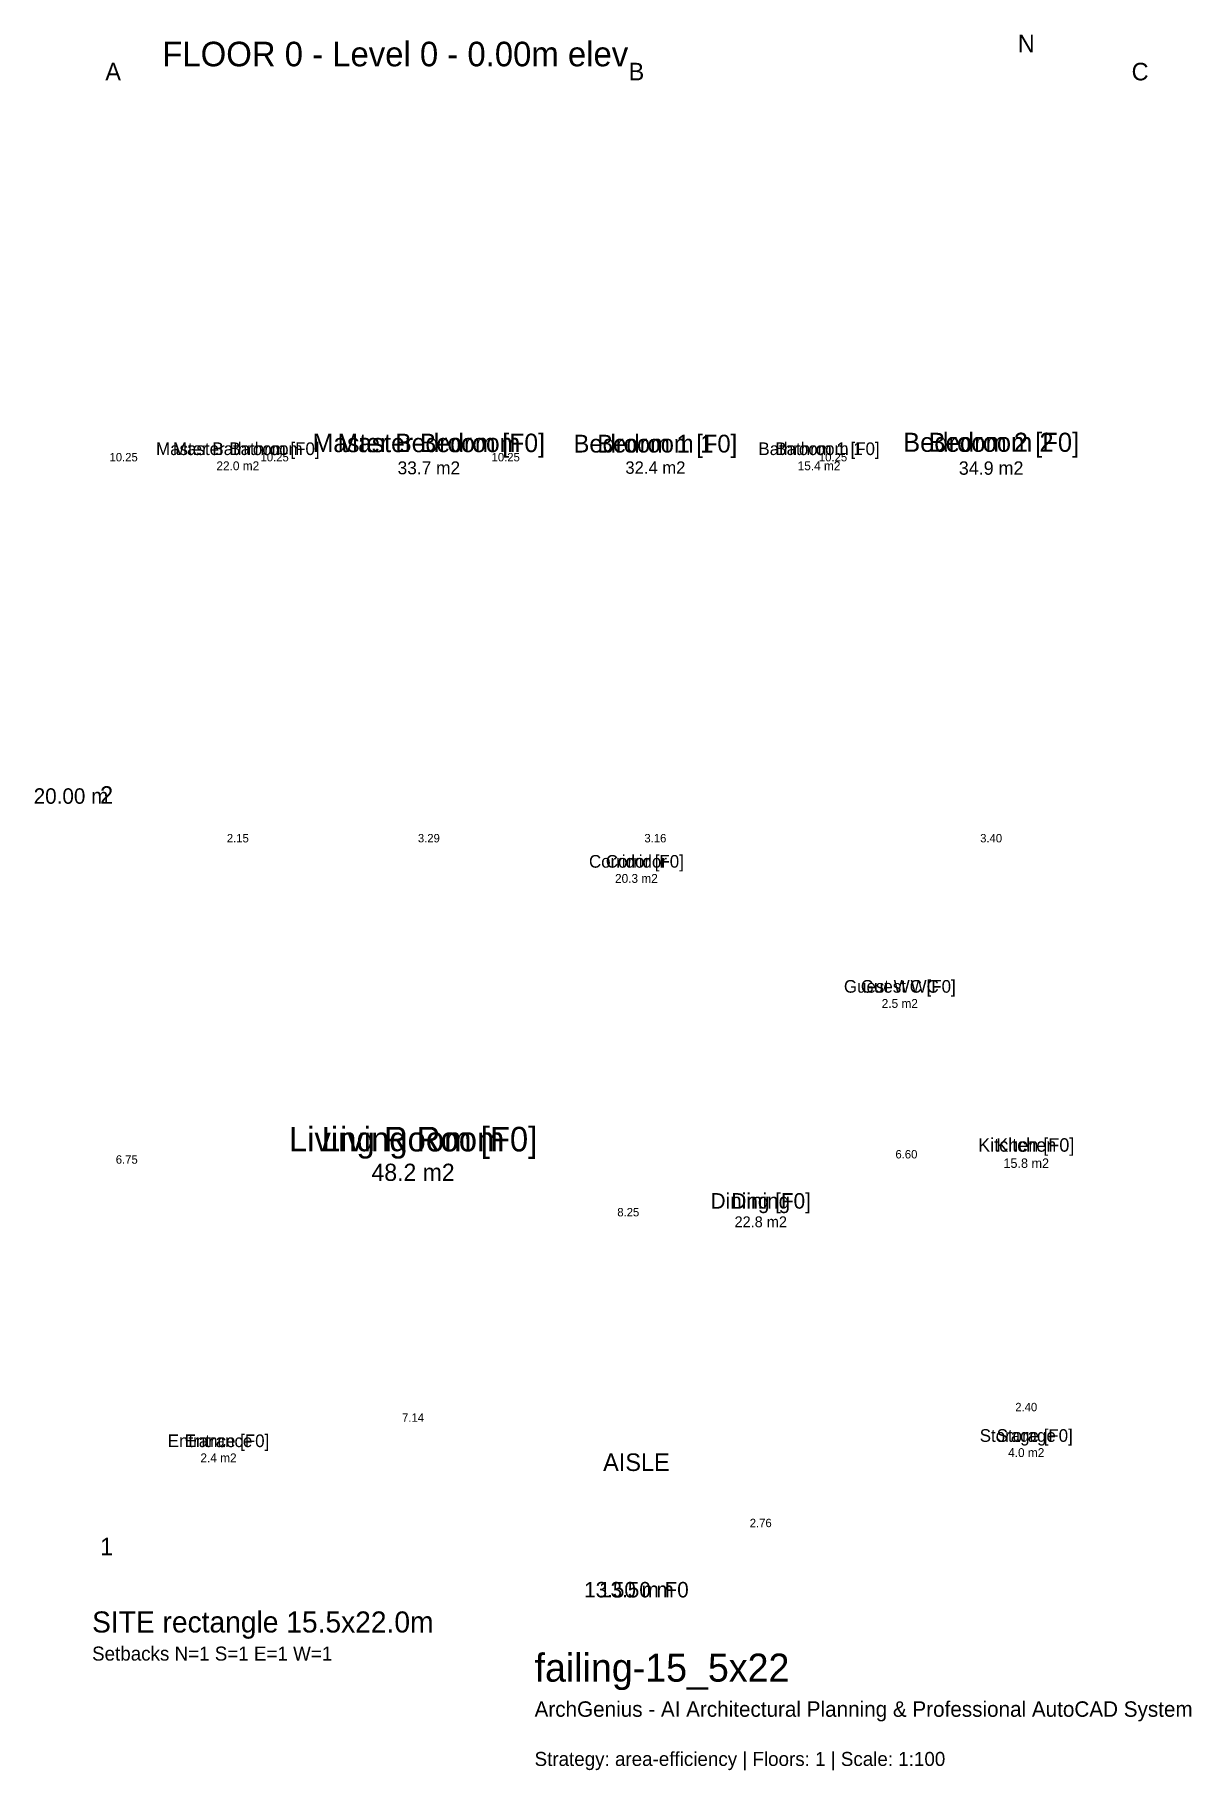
# Model space of a CAD drawing. Extents: x -817 to 15650, y -2762 to 21950.
import ezdxf
from ezdxf.enums import TextEntityAlignment as Align

# ---------------------------------------------------------------- set-up
doc = ezdxf.new("R2010")
doc.units = 0

msp = doc.modelspace()

# ---------------------------------------------------------------- texts
at = {"layer": 'A-AXIS-TEXT'}
for s, p in [('A', (300, 21300)), ('B', (7750, 21300))]:
    msp.add_text(s, height=250, dxfattribs=at).set_placement(p, align=Align.CENTER)
msp.add_text('C', height=250, dxfattribs=at).set_placement((14800, 21300))
for s, p in [('2', (300, 11000)), ('1', (300, 300))]:
    msp.add_text(s, height=250, dxfattribs=at).set_placement(p, align=Align.RIGHT)
at = {"layer": 'A-DIMS'}
for s, p in [('10.25', (650, 15875)), ('10.25', (2800, 15875)), ('10.25', (6090, 15875)), ('10.25', (10750, 15875)), ('6.75', (650, 5875)), ('6.60', (11750, 5950)), ('8.25', (7790, 5125))]:
    msp.add_text(s, height=120, dxfattribs=at).set_placement(p, align=Align.RIGHT)
for s, height, p in [('20.00 m', 220, (-300, 11000)), ('2.15', 120, (2075, 10450)), ('3.29', 120, (4795, 10450)), ('3.16', 120, (8020, 10450)), ('3.40', 120, (12800, 10450)), ('2.40', 120, (13300, 2350)), ('7.14', 120, (4570, 2200)), ('2.76', 120, (9520, 700)), ('13.50 m', 220, (7750, -300))]:
    msp.add_text(s, height=height, dxfattribs=at).set_placement(p, align=Align.CENTER)
at = {"layer": 'A-FLOOR-0-A-DIMS'}
for s, p in [('10.25', (650, 15875)), ('10.25', (2800, 15875)), ('10.25', (6090, 15875)), ('10.25', (10750, 15875)), ('6.75', (650, 5875)), ('6.60', (11750, 5950)), ('8.25', (7790, 5125))]:
    msp.add_text(s, height=120, dxfattribs=at).set_placement(p, align=Align.RIGHT)
for s, height, p in [('20.00 m', 220, (-300, 11000)), ('2.15', 120, (2075, 10450)), ('3.29', 120, (4795, 10450)), ('3.16', 120, (8020, 10450)), ('3.40', 120, (12800, 10450)), ('2.40', 120, (13300, 2350)), ('7.14', 120, (4570, 2200)), ('2.76', 120, (9520, 700)), ('13.50 m F0', 220, (7750, -300))]:
    msp.add_text(s, height=height, dxfattribs=at).set_placement(p, align=Align.CENTER)
at = {"layer": 'A-FLOOR-0-A-PARKING'}
msp.add_text('AISLE', height=250, dxfattribs=at).set_placement((7750, 1500), align=Align.CENTER)
at = {"layer": 'A-FLOOR-0-A-ROOM'}
msp.add_text('FLOOR 0 - Level 0 - 0.00m elev', height=350, dxfattribs=at).set_placement((1000, 21500))
for s, height, p in [('Master Bathroom [F0]', 180, (2075, 15965)), ('Master Bedroom [F0]', 263.2, (4795, 16006.6)), ('Bedroom 1 [F0]', 252.8, (8020, 16001.4)), ('Bathroom 1 [F0]', 180, (10350, 15965)), ('Bedroom 2 [F0]', 272, (12800, 16011)), ('22.0 m2', 126, (2075, 15749)), ('33.7 m2', 184.24, (4795, 15690.76)), ('32.4 m2', 176.96, (8020, 15698.04)), ('15.4 m2', 126, (10350, 15749)), ('34.9 m2', 190.4, (12800, 15684.6)), ('Corridor [F0]', 180, (7750, 10090)), ('20.3 m2', 126, (7750, 9874)), ('Guest WC [F0]', 180, (11500, 8310)), ('2.5 m2', 126, (11500, 8094)), ('Living Room [F0]', 350, (4570, 6050)), ('Kitchen [F0]', 192, (13300, 6046)), ('15.8 m2', 134.4, (13300, 5815.6)), ('48.2 m2', 245, (4570, 5630)), ('Dining [F0]', 220.8, (9520, 5235.4)), ('22.8 m2', 154.56, (9520, 4970.44)), ('Entrance [F0]', 180, (1800, 1840)), ('Storage [F0]', 180, (13300, 1915)), ('2.4 m2', 126, (1800, 1624)), ('4.0 m2', 126, (13300, 1699))]:
    msp.add_text(s, height=height, dxfattribs=at).set_placement(p, align=Align.CENTER)
at = {"layer": 'A-NORTH'}
msp.add_text('N', height=250, dxfattribs=at).set_placement((13300, 21700), align=Align.CENTER)
at = {"layer": 'A-PARKING'}
msp.add_text('AISLE', height=250, dxfattribs=at).set_placement((7750, 1500), align=Align.CENTER)
at = {"layer": 'A-ROOM'}
msp.add_text('FLOOR 0 - Level 0', height=350, dxfattribs=at).set_placement((1000, 21500))
for s, height, p in [('Master Bathroom', 180, (2075, 15965)), ('Master Bedroom', 263.2, (4795, 16006.6)), ('Bedroom 1', 252.8, (8020, 16001.4)), ('Bathroom 1', 180, (10350, 15965)), ('Bedroom 2', 272, (12800, 16011)), ('22.0 m2', 126, (2075, 15749)), ('33.7 m2', 184.24, (4795, 15690.76)), ('32.4 m2', 176.96, (8020, 15698.04)), ('15.4 m2', 126, (10350, 15749)), ('34.9 m2', 190.4, (12800, 15684.6)), ('Corridor', 180, (7750, 10090)), ('20.3 m2', 126, (7750, 9874)), ('Guest WC', 180, (11500, 8310)), ('2.5 m2', 126, (11500, 8094)), ('Living Room', 350, (4570, 6050)), ('Kitchen', 192, (13300, 6046)), ('15.8 m2', 134.4, (13300, 5815.6)), ('48.2 m2', 245, (4570, 5630)), ('Dining', 220.8, (9520, 5235.4)), ('22.8 m2', 154.56, (9520, 4970.44)), ('Entrance', 180, (1800, 1840)), ('Storage', 180, (13300, 1915)), ('2.4 m2', 126, (1800, 1624)), ('4.0 m2', 126, (13300, 1699))]:
    msp.add_text(s, height=height, dxfattribs=at).set_placement(p, align=Align.CENTER)
at = {"layer": 'A-SETBACK'}
msp.add_text('Setbacks N=1 S=1 E=1 W=1', height=200, dxfattribs=at).set_placement((0, -1200))
at = {"layer": 'A-SITE'}
msp.add_text('SITE rectangle 15.5x22.0m', height=300, dxfattribs=at).set_placement((0, -800))
at = {"layer": 'A-TITLE'}
for s, height, p in [('failing-15_5x22', 400, (6300, -1500)), ('ArchGenius - AI Architectural Planning & Professional AutoCAD System', 220, (6300, -2000)), ('Strategy: area-efficiency | Floors: 1 | Scale: 1:100', 200, (6300, -2700))]:
    msp.add_text(s, height=height, dxfattribs=at).set_placement(p)

doc.saveas('drawing.dxf')
